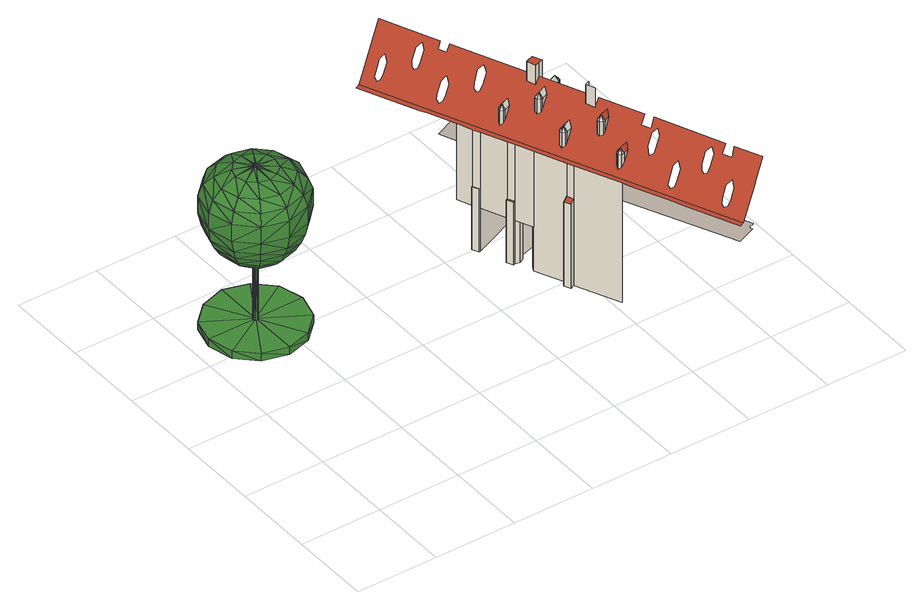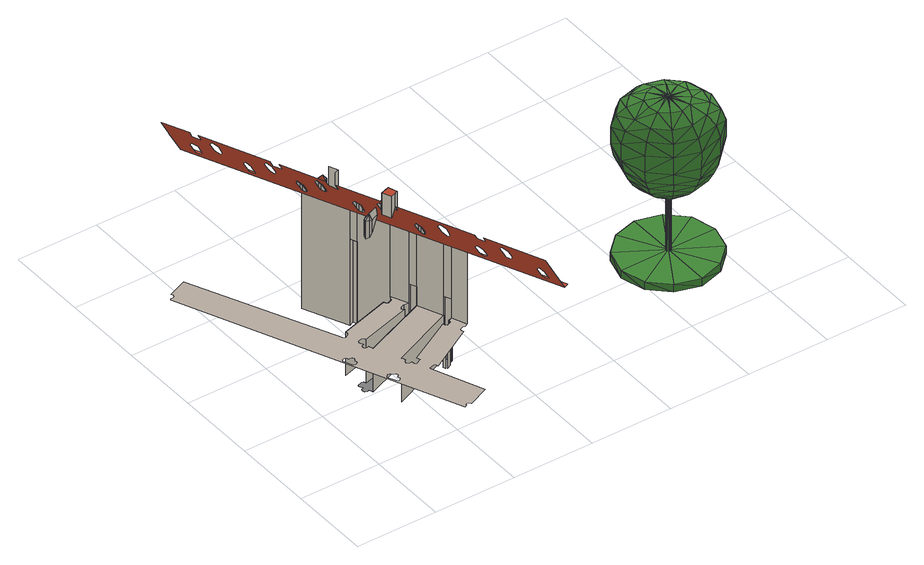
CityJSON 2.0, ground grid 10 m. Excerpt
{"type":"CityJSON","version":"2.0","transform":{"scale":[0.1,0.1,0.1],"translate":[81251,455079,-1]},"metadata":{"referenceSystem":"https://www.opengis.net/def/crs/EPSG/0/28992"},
"CityObjects":{
"tree1":{"type":"SolitaryVegetationObject","attributes":{"tree_part":"stam","Beheerder":"DSB/DPZ","Snoeivorm":"Geen","Grootteklasse":"1","Kroondiameter":"12","Hoogte":"20","Beheertype":"N16 - Boom in verh.-Gevelboom","Stamdiameterklasse":"50-75 cm","Leeftijdsklasse":"Volwassen","Leeftijd":"64","Boomnummer":"26","Beheergebied":"Hofweg","Nederlandse naam":"paardenkastanje","Naam wetenschappelijk":"Aesculus hippocastanum 'Baumannii'"},"geometry":[{"type":"MultiSurface","lod":"2","boundaries":[[[0,1,2]],[[1,3,2]],[[0,4,1]],[[5,0,6]],[[7,6,8]],[[1,9,3]],[[10,8,11]],[[12,13,9]],[[14,15,13]],[[7,8,10]],[[16,17,15]],[[5,6,7]],[[18,19,17]],[[20,0,5]],[[20,4,0]],[[21,4,20]],[[18,17,16]],[[22,23,21]],[[16,15,14]],[[14,13,12]],[[21,23,4]],[[12,9,1]],[[4,12,1]],[[4,23,12]],[[23,14,12]],[[23,22,14]],[[22,16,14]],[[22,21,16]],[[21,18,16]],[[21,20,18]],[[20,19,18]],[[20,5,19]],[[5,17,19]],[[5,7,17]],[[7,15,17]],[[7,10,15]],[[10,13,15]],[[10,11,13]],[[11,9,13]],[[11,8,9]],[[8,3,9]],[[8,6,3]],[[6,2,3]],[[6,0,2]]]}]},
"tree2":{"type":"SolitaryVegetationObject","attributes":{"HOOGTE":"20","tree_part":"kluit","Beheerder":"DSB/DPZ","Snoeivorm":"Geen","Grootteklasse":"1","Kroondiameter":"12","Beheertype":"N16 - Boom in verh.-Gevelboom","Stamdiameterklasse":"50-75 cm","Leeftijdsklasse":"Volwassen","Leeftijd":"64","Boomnummer":"26","Beheergebied":"Hofweg","Nederlandse naam":"paardenkastanje","Naam wetenschappelijk":"Aesculus hippocastanum 'Baumannii'"},"geometry":[{"type":"MultiSurface","lod":"2","boundaries":[[[24,25,26]],[[27,24,26]],[[28,24,27]],[[29,28,27]],[[30,28,29]],[[31,30,29]],[[32,30,31]],[[33,32,31]],[[34,32,33]],[[35,34,33]],[[36,34,35]],[[37,36,35]],[[35,38,37]],[[39,36,37]],[[36,40,34]],[[33,38,35]],[[34,40,32]],[[31,38,33]],[[32,40,30]],[[29,38,31]],[[30,40,28]],[[27,38,29]],[[28,40,24]],[[26,38,27]],[[24,40,25]],[[41,38,26]],[[25,40,42]],[[43,38,41]],[[42,40,44]],[[45,38,43]],[[44,40,46]],[[47,38,45]],[[46,40,48]],[[49,38,47]],[[39,40,36]],[[48,40,39]],[[37,38,49]],[[49,39,37]],[[48,39,49]],[[47,48,49]],[[46,48,47]],[[45,46,47]],[[44,46,45]],[[43,44,45]],[[42,44,43]],[[41,42,43]],[[25,42,41]],[[26,25,41]]]}]},
"tree3":{"type":"SolitaryVegetationObject","attributes":{"tree_part":"kruin","Beheerder":"DSB/DPZ","Snoeivorm":"Geen","Grootteklasse":"1","Kroondiameter":"12","Hoogte":"20","Beheertype":"N16 - Boom in verh.-Gevelboom","Stamdiameterklasse":"50-75 cm","Leeftijdsklasse":"Volwassen","Leeftijd":"64","Boomnummer":"26","Beheergebied":"Hofweg","Nederlandse naam":"paardenkastanje","Naam wetenschappelijk":"Aesculus hippocastanum 'Baumannii'"},"geometry":[{"type":"MultiSurface","lod":"2","boundaries":[[[50,51,52]],[[53,54,55]],[[56,57,58]],[[57,56,59]],[[60,61,50]],[[62,63,64]],[[61,60,63]],[[65,66,60]],[[63,62,61]],[[59,65,57]],[[50,65,60]],[[54,53,67]],[[68,67,58]],[[69,54,67]],[[67,68,69]],[[66,65,59]],[[58,57,68]],[[70,71,72]],[[72,71,73]],[[72,74,75]],[[72,75,70]],[[76,77,70]],[[70,77,71]],[[71,78,73]],[[73,78,79]],[[74,80,81]],[[80,74,72]],[[72,73,82]],[[72,82,80]],[[83,82,79]],[[79,82,73]],[[79,84,85]],[[85,83,79]],[[84,86,85]],[[87,88,84]],[[84,88,86]],[[89,90,91]],[[89,91,92]],[[93,81,89]],[[89,81,80]],[[94,75,81]],[[81,75,74]],[[70,75,95]],[[70,95,76]],[[76,96,97]],[[76,97,77]],[[78,87,84]],[[84,79,78]],[[77,98,71]],[[71,98,78]],[[90,89,80]],[[80,99,100]],[[80,100,90]],[[80,85,99]],[[82,83,85]],[[85,80,82]],[[99,85,86]],[[99,86,101]],[[102,91,100]],[[100,91,90]],[[103,104,87]],[[87,104,88]],[[92,93,89]],[[105,106,91]],[[91,106,92]],[[107,94,93]],[[93,94,81]],[[108,95,94]],[[94,95,75]],[[95,109,76]],[[76,109,96]],[[96,110,111]],[[96,111,97]],[[98,103,87]],[[87,78,98]],[[77,97,112]],[[77,112,98]],[[101,102,99]],[[99,102,100]],[[88,113,86]],[[86,113,101]],[[114,105,102]],[[102,105,91]],[[103,115,116]],[[103,116,104]],[[106,107,93]],[[93,92,106]],[[117,118,105]],[[105,118,106]],[[119,108,107]],[[107,108,94]],[[108,120,109]],[[108,109,95]],[[109,121,96]],[[96,121,110]],[[110,122,123]],[[110,123,111]],[[112,115,103]],[[103,98,112]],[[97,111,124]],[[97,124,112]],[[102,101,113]],[[102,113,114]],[[104,125,88]],[[126,127,128]],[[114,113,125]],[[114,125,129]],[[104,116,130]],[[104,130,125]],[[129,131,132]],[[129,132,117]],[[133,134,135]],[[133,135,136]],[[137,138,119]],[[119,118,137]],[[132,139,140]],[[132,140,137]],[[138,141,142]],[[138,142,120]],[[142,143,144]],[[142,144,121]],[[128,145,126]],[[145,128,146]],[[144,146,122]],[[122,146,128]],[[124,147,133]],[[134,133,147]],[[123,127,148]],[[123,148,147]],[[149,150,151]],[[151,150,126]],[[152,153,154]],[[154,153,155]],[[152,151,156]],[[152,156,153]],[[145,156,151]],[[151,126,145]],[[125,130,129]],[[129,130,131]],[[116,136,157]],[[116,157,130]],[[131,158,139]],[[131,139,132]],[[134,159,160]],[[134,160,135]],[[138,140,141]],[[140,138,137]],[[139,161,162]],[[139,162,140]],[[141,163,143]],[[141,143,142]],[[143,164,146]],[[143,146,144]],[[147,148,134]],[[159,134,148]],[[148,150,165]],[[150,148,127]],[[166,149,152]],[[152,149,151]],[[58,67,154]],[[58,154,155]],[[58,155,56]],[[130,157,131]],[[131,157,158]],[[136,135,167]],[[136,167,157]],[[158,168,161]],[[158,161,139]],[[159,169,160]],[[170,160,169]],[[141,162,163]],[[162,141,140]],[[161,171,172]],[[161,172,162]],[[163,173,164]],[[163,164,143]],[[156,145,174]],[[156,174,175]],[[164,174,145]],[[145,146,164]],[[148,165,159]],[[169,159,165]],[[176,165,149]],[[149,165,150]],[[154,177,166]],[[154,166,152]],[[154,53,177]],[[154,67,53]],[[178,56,155]],[[56,178,59]],[[153,179,155]],[[155,179,178]],[[153,156,175]],[[153,175,179]],[[157,167,158]],[[158,167,168]],[[135,160,180]],[[135,180,167]],[[168,181,171]],[[168,171,161]],[[163,172,173]],[[172,163,162]],[[164,182,174]],[[182,164,173]],[[183,170,184]],[[184,170,169]],[[184,165,176]],[[165,184,169]],[[185,176,166]],[[166,176,149]],[[55,177,53]],[[59,178,66]],[[167,180,168]],[[168,180,181]],[[160,170,180]],[[186,180,170]],[[171,181,187]],[[187,188,171]],[[179,175,189]],[[179,189,190]],[[172,171,188]],[[188,191,172]],[[173,191,182]],[[191,173,172]],[[175,174,182]],[[175,182,189]],[[185,192,176]],[[184,176,192]],[[177,193,185]],[[177,185,166]],[[177,54,193]],[[54,177,55]],[[194,66,178]],[[194,60,66]],[[179,190,178]],[[178,190,194]],[[180,186,181]],[[187,181,186]],[[195,186,183]],[[183,186,170]],[[189,196,190]],[[197,190,196]],[[191,196,189]],[[189,182,191]],[[198,183,192]],[[192,183,184]],[[192,185,199]],[[193,199,185]],[[69,193,54]],[[63,60,200]],[[194,200,60]],[[88,125,113]],[[129,117,114]],[[114,117,105]],[[115,133,136]],[[115,136,116]],[[118,119,107]],[[107,106,118]],[[117,132,137]],[[117,137,118]],[[119,138,120]],[[119,120,108]],[[120,142,121]],[[120,121,109]],[[121,144,110]],[[110,144,122]],[[122,128,123]],[[123,128,127]],[[112,124,115]],[[133,115,124]],[[111,123,147]],[[111,147,124]],[[127,126,150]],[[200,194,197]],[[190,197,194]],[[201,186,195]],[[186,201,187]],[[202,188,201]],[[201,188,187]],[[196,191,202]],[[202,191,188]],[[199,193,68]],[[69,68,193]],[[203,195,198]],[[198,195,183]],[[197,196,202]],[[197,202,204]],[[199,205,198]],[[199,198,192]],[[199,57,205]],[[199,68,57]],[[206,63,200]],[[63,206,64]],[[197,204,200]],[[200,204,206]],[[207,201,203]],[[203,201,195]],[[204,202,207]],[[207,202,201]],[[203,198,52]],[[52,198,205]],[[64,206,62]],[[204,207,206]],[[206,207,51]],[[205,65,52]],[[65,205,57]],[[51,62,206]],[[51,61,62]],[[52,51,207]],[[52,207,203]],[[50,52,65]],[[50,61,51]]]}]},
"building1":{"type":"Building","attributes":{"Volume":104797.07,"Dakoppervlakte":8542.52,"Muuroppervlakte":13883.88,"Vloeroppervlakte":5073.26,"hoogte_Z_max_in_m_NAP":34.28,"GEB_DOEL":"kantoorfunctie - kantoorfunctie,woonfunctie","yearOfConstruction":1620,"measuredHeight":34.75},"children":["building1-1","building1-2","building1-3","building1-4","building1-5","building1-6"],"geometry":[{"type":"MultiSurface","lod":"2","boundaries":[[[208,209,210,211]],[[212,213,214,215,216]],[[211,210,215,214,217]],[[210,209,218,215]],[[219,220,218,209,208]],[[218,221,216,215]],[[217,214,222,223]],[[224,225,226,227]],[[221,218,220,228,229,230]],[[227,226,229,228,231]],[[229,226,225,232]],[[233,234,232,225,224]],[[223,222,235,236]],[[232,237,230,229]],[[237,232,234,238,239]],[[240,241,242,243]],[[244,245,234,233]],[[236,235,246,247]],[[248,249,250,239,238,251]],[[252,253,241,240]],[[254,255,212,216,221,230,237,239,250,256,257,258,259,260,261,262,263,264,265,266,267]],[[243,242,249,248]],[[251,238,268,269]],[[249,242,241,253]],[[270,271,272,273]],[[253,256,250,249]],[[274,275,245,244]],[[276,277,278,279]],[[279,278,280,281]],[[281,282,279]],[[279,282,276]],[[269,268,283,284]],[[277,276,285,286]],[[287,288,275,274]],[[289,290,257,256,253,252]],[[291,282,281]],[[276,282,285]],[[281,280,292,291]],[[293,294,288,287]],[[284,283,295,296]],[[296,295,297,298]],[[299,291,292]],[[286,285,300]],[[301,302,303,304]],[[304,303,305,306]],[[307,282,291,299]],[[300,285,282,307]],[[306,308,304]],[[304,308,301]],[[302,301,309,310]],[[311,308,306]],[[301,308,309]],[[306,305,312,311]],[[313,311,312]],[[310,309,314]],[[315,316,317,318]],[[318,317,319,320]],[[321,322,323,324]],[[320,325,318]],[[318,325,315]],[[324,323,326,327]],[[328,308,311,313]],[[327,329,324]],[[324,329,321]],[[314,309,308,328]],[[316,315,330,331]],[[332,325,320]],[[333,334,220,219]],[[315,325,330]],[[322,321,335,336]],[[320,319,337,332]],[[338,329,327]],[[321,329,335]],[[327,326,339,338]],[[340,332,337]],[[341,338,339]],[[331,330,342]],[[336,335,343]],[[344,345,346,347]],[[348,329,338,341]],[[347,346,349,350]],[[343,335,329,348]],[[350,351,347]],[[347,351,344]],[[352,353,294,293]],[[345,344,354,355]],[[356,351,350]],[[344,351,354]],[[350,349,357,356]],[[358,359,360,361]],[[362,363,359,358]],[[364,356,357]],[[355,354,365]],[[361,360,366,367]],[[361,367,368,369,362,358]],[[264,370,371,372,373,374,375,376,377,378,379,380,381,382,383,384,366,360,359,363,385,386,387,388,389,265],[390,391,392,393,394,395,396,397],[398,399,400,401,402,403,404,405],[406,407,408,409,410,411,412,413],[414,415,416,417,418,419,420,421],[278,277,286,300,307,299,292,280],[323,322,336,343,348,341,339,326],[303,302,310,314,328,313,312,305],[346,345,355,365,422,364,357,349],[317,316,331,342,423,340,337,319],[424,425,426,427,428,429,430,431],[432,433,434,435,436,437,438,439],[440,441,442,443,444,445,446,447],[448,449,450,451,452,453,454,455]],[[369,456,363,362]],[[457,383,382,458]],[[459,384,383,457]],[[367,366,460,368]],[[231,228,461,462]],[[368,460,456,369]],[[298,297,463,464]],[[465,466,467,468,469,470,471,352,293,287,274,244,233,224,227,231,462,472,473,474]],[[475,476,477,478]],[[479,475,478,480]],[[481,479,480]],[[477,476,482]],[[483,484,485,486,487,488,489,490,491,492,493,463,297,295,283,268,238,234,245,275,288,294,353,494,495,496,497,498,499,500,501,502,503,461,228,220,334,504,505,506,507,508,509,510,511,512,513,514,272,271,246,235,222,214,213,515,516,517,518,519,520,521,522,523,524,525,526,527,528,529,530,531],[532,533,534,535,536,537,538,539,540,541,542,543,544,545],[546,547,548,549,550,551,552,553,554,555,556,557,558,559]],[[475,560,476]],[[482,476,560,561]],[[475,479,562]],[[479,481,563,562]],[[475,564,560]],[[475,562,564]],[[561,560,564,565]]],"semantics":{"surfaces":[{"type":"WallSurface"},{"type":"RoofSurface"},{"type":"GroundSurface"},{"type":"OuterCeilingSurface"}],"values":[0,0,0,1,0,0,0,0,0,0,1,0,0,0,0,0,0,0,0,0,1,0,0,1,0,0,0,null,null,null,null,0,null,0,0,null,null,null,0,0,0,null,null,null,null,null,null,null,null,null,null,null,null,null,null,null,null,null,null,null,null,null,null,null,null,null,null,0,null,null,null,null,null,null,null,null,null,null,null,null,null,null,null,null,0,null,null,null,null,0,0,null,null,0,1,1,0,0,0,0,0,0,0,2,null,null,null,null,3,null,null,null,null,null,null,null]}}]},
"building1-1":{"type":"BuildingInstallation","parents":["building1"],"geometry":[{"type":"MultiSurface","lod":"2","boundaries":[[[281,282,279]],[[291,282,281]],[[279,282,276]],[[300,285,282,307]],[[307,282,291,299]],[[276,282,285]],[[279,278,280,281]],[[281,280,292,291]],[[276,277,278,279]],[[277,276,285,286]],[[286,285,300]],[[299,291,292]]],"semantics":{"surfaces":[{"type":"RoofSurface"},{"type":"WallSurface"}],"values":[0,0,0,0,0,0,1,1,1,1,1,1]}}]},
"building1-2":{"type":"BuildingInstallation","parents":["building1"],"geometry":[{"type":"MultiSurface","lod":"2","boundaries":[[[306,308,304]],[[311,308,306]],[[304,308,301]],[[314,309,308,328]],[[328,308,311,313]],[[301,308,309]],[[304,303,305,306]],[[306,305,312,311]],[[301,302,303,304]],[[302,301,309,310]],[[310,309,314]],[[313,311,312]]],"semantics":{"surfaces":[{"type":"RoofSurface"},{"type":"WallSurface"}],"values":[0,0,0,0,0,0,1,1,1,1,1,1]}}]},
"building1-3":{"type":"BuildingInstallation","parents":["building1"],"geometry":[{"type":"MultiSurface","lod":"2","boundaries":[[[320,325,318]],[[332,325,320]],[[318,325,315]],[[342,330,325,423]],[[423,325,332,340]],[[315,325,330]],[[318,317,319,320]],[[320,319,337,332]],[[315,316,317,318]],[[316,315,330,331]],[[331,330,342]],[[340,332,337]]],"semantics":{"surfaces":[{"type":"RoofSurface"},{"type":"WallSurface"}],"values":[0,0,0,0,0,0,1,1,1,1,1,1]}}]},
"building1-4":{"type":"BuildingInstallation","parents":["building1"],"geometry":[{"type":"MultiSurface","lod":"2","boundaries":[[[327,329,324]],[[338,329,327]],[[324,329,321]],[[343,335,329,348]],[[348,329,338,341]],[[321,329,335]],[[324,323,326,327]],[[327,326,339,338]],[[321,322,323,324]],[[322,321,335,336]],[[336,335,343]],[[341,338,339]]],"semantics":{"surfaces":[{"type":"RoofSurface"},{"type":"WallSurface"}],"values":[0,0,0,0,0,0,1,1,1,1,1,1]}}]},
"building1-5":{"type":"BuildingInstallation","parents":["building1"],"geometry":[{"type":"MultiSurface","lod":"2","boundaries":[[[350,351,347]],[[356,351,350]],[[347,351,344]],[[365,354,351,422]],[[422,351,356,364]],[[344,351,354]],[[347,346,349,350]],[[350,349,357,356]],[[344,345,346,347]],[[345,344,354,355]],[[355,354,365]],[[364,356,357]]],"semantics":{"surfaces":[{"type":"RoofSurface"},{"type":"WallSurface"}],"values":[0,0,0,0,0,0,1,1,1,1,1,1]}}]},
"building1-6":{"type":"BuildingInstallation","parents":["building1"],"geometry":[{"type":"MultiSurface","lod":"2","boundaries":[[[475,479,562]],[[475,476,477,478]],[[479,475,478,480]],[[475,562,564]],[[475,560,476]],[[475,564,560]],[[479,481,563,562]],[[565,564,562,563]],[[482,476,560,561]],[[561,560,564,565]],[[477,476,482]],[[481,479,480]]],"semantics":{"surfaces":[{"type":"RoofSurface"},{"type":"WallSurface"}],"values":[0,0,0,0,0,0,1,1,1,1,1,1]}}]}
},
"vertices":[
[66,311,116],[67,310,33],[66,311,33],[65,312,33],[67,310,116],[63,306,116],[65,312,116],[62,307,116],[63,311,116],[63,311,33],[62,309,116],[62,310,116],[68,309,33],[62,310,33],[67,307,33],[62,309,33],[66,306,33],[62,307,33],[65,305,33],[63,306,33],[65,305,116],[66,306,116],[67,307,116],[68,309,116],
[35,360,23],[13,339,23],[35,360,33],[65,369,33],[65,369,23],[95,360,33],[95,360,23],[117,339,33],[117,339,23],[125,309,33],[125,309,23],[117,278,33],[117,278,23],[95,257,33],[65,309,33],[95,257,23],[65,309,23],[13,339,33],[5,309,23],[5,309,33],[13,278,23],[13,278,33],[35,257,23],[35,257,33],[65,249,23],[65,249,33],
[68,306,233],[77,287,230],[87,296,230],[64,312,233],[66,312,233],[65,313,233],[61,310,233],[69,309,233],[61,311,233],[61,309,233],[61,306,233],[67,305,233],[65,305,233],[63,305,233],[65,304,233],[68,307,233],[61,308,233],[63,312,233],[68,311,233],[67,312,233],[52,331,118],[65,334,118],[56,323,113],[65,325,113],[50,317,113],[43,321,118],[46,341,128],[65,346,128],[77,331,118],[73,323,113],[64,309,113],[48,309,113],[65,310,113],[65,309,113],[79,317,113],[66,309,113],[81,309,113],[87,321,118],[90,309,118],[64,308,113],[65,307,113],[65,292,113],[56,294,113],[50,300,113],[39,309,118],[32,327,128],[42,348,137],[65,354,137],[83,341,128],[66,308,113],[65,308,113],[79,300,113],[73,294,113],[97,327,128],[102,309,128],[65,283,118],[52,286,118],[43,296,118],[28,309,128],[26,331,137],[39,353,148],[65,360,148],[87,348,137],[87,296,118],[77,286,118],[104,331,137],[110,309,137],[65,271,128],[46,276,128],[32,290,128],[20,309,137],[20,334,148],[36,357,160],[65,365,160],[90,353,148],[97,290,128],[35,360,198],[65,368,176],[35,360,176],[83,276,128],[104,286,137],[87,269,137],[65,263,137],[109,334,148],[114,337,160],[121,309,160],[116,309,148],[42,269,137],[26,286,137],[65,257,148],[39,264,148],[20,283,148],[13,309,148],[8,309,160],[16,337,160],[13,339,198],[13,339,176],[93,357,160],[95,360,176],[65,363,212],[65,369,198],[37,356,212],[43,346,222],[27,330,222],[52,330,230],[43,321,230],[17,336,212],[109,283,148],[90,264,148],[117,339,176],[125,309,176],[65,252,160],[36,260,160],[16,280,160],[5,309,176],[95,360,198],[65,352,222],[114,280,160],[93,260,160],[117,339,198],[125,309,198],[65,249,176],[35,257,176],[13,279,176],[5,309,198],[10,309,212],[92,356,212],[65,334,230],[39,309,230],[21,309,222],[117,279,176],[95,257,176],[13,279,198],[120,309,212],[112,336,212],[87,346,222],[117,279,198],[95,257,198],[65,249,198],[17,281,212],[27,287,222],[35,257,198],[103,330,222],[77,330,230],[43,296,230],[112,281,212],[37,261,212],[43,271,222],[108,309,222],[87,321,230],[52,287,230],[92,261,212],[65,254,212],[103,287,222],[65,265,222],[90,309,230],[65,283,230],[87,271,222],
[340,294,5],[340,294,87],[336,302,87],[336,302,5],[330,320,161],[330,320,62],[337,302,62],[337,302,87],[337,302,161],[337,302,5],[341,294,87],[341,294,5],[341,294,62],[341,294,161],[342,304,62],[342,304,5],[356,255,5],[356,255,87],[352,263,87],[352,263,5],[354,264,62],[354,264,87],[354,264,161],[354,264,5],[358,256,87],[358,256,5],[358,256,62],[342,307,62],[342,307,5],[358,256,161],[367,235,62],[367,235,161],[381,188,5],[381,188,115],[377,196,115],[377,196,5],[364,255,5],[364,255,62],[347,309,62],[347,309,5],[383,199,5],[383,199,118],[383,199,161],[367,235,5],[386,191,5],[386,191,118],[312,360,161],[316,352,161],[386,191,161],[410,138,161],[413,130,161],[435,80,161],[438,72,161],[463,15,161],[467,7,161],[471,9,161],[472,10,161],[287,433,161],[283,431,161],[281,430,161],[370,241,62],[370,241,5],[349,308,5],[349,308,62],[350,305,62],[350,305,5],[369,257,5],[369,257,62],[359,286,188],[359,286,172],[358,283,169],[358,283,188],[361,281,172],[361,281,188],[363,285,194],[375,243,62],[375,243,5],[361,289,188],[361,289,176],[370,259,5],[370,259,62],[410,138,5],[410,138,86],[364,281,188],[364,281,176],[368,262,5],[368,262,62],[377,242,62],[377,242,5],[378,239,62],[378,239,5],[371,284,188],[368,292,188],[388,218,188],[388,218,171],[388,215,169],[388,215,188],[391,213,171],[391,213,188],[373,289,194],[392,217,194],[390,221,188],[390,221,176],[394,213,188],[394,213,176],[401,216,188],[397,224,188],[415,155,187],[415,155,171],[415,152,168],[415,152,187],[418,150,171],[418,150,187],[385,258,209],[385,258,192],[385,254,190],[385,254,209],[419,154,193],[388,252,192],[388,252,209],[403,222,194],[389,256,215],[418,158,187],[418,158,176],[421,150,187],[419,327,5],[419,327,62],[388,260,209],[388,260,197],[421,150,176],[391,252,209],[391,252,197],[428,153,187],[398,255,209],[425,161,187],[395,263,209],[415,189,209],[415,189,192],[415,186,190],[415,186,209],[400,261,215],[418,183,192],[418,183,209],[419,188,215],[430,280,5],[430,280,62],[418,192,209],[418,192,197],[421,183,209],[421,183,197],[391,281,239],[391,281,214],[395,270,214],[395,270,239],[395,283,239],[395,283,222],[428,187,209],[425,195,209],[400,272,222],[400,272,239],[406,274,239],[401,285,239],[494,19,197],[494,19,198],[508,25,222],[494,56,222],[489,53,212],[484,64,212],[490,66,222],[456,145,222],[450,142,212],[445,153,212],[451,155,222],[429,206,222],[423,204,213],[419,215,213],[424,217,222],[357,370,222],[352,368,214],[348,378,214],[352,380,222],[323,448,222],[329,350,169],[329,354,172],[331,356,176],[338,359,188],[344,357,194],[342,351,188],[335,348,176],[332,348,172],[326,390,190],[326,393,192],[328,396,197],[335,399,209],[341,396,215],[339,391,209],[332,388,197],[329,388,192],[299,418,169],[299,422,172],[302,424,176],[309,427,188],[314,425,194],[312,419,188],[305,416,176],[302,416,172],[356,321,190],[356,325,192],[358,327,197],[365,331,209],[370,328,215],[369,322,209],[362,319,197],[358,319,192],[430,192,215],[430,158,193],[439,130,189],[440,133,192],[442,136,196],[449,139,208],[454,136,214],[452,131,208],[445,128,196],[442,127,192],[466,71,190],[466,74,192],[468,77,197],[475,80,209],[480,77,215],[479,72,209],[472,69,197],[468,68,192],[440,94,168],[440,98,170],[443,100,175],[450,103,187],[455,101,193],[453,95,187],[446,92,175],[443,92,170],[466,35,168],[466,39,170],[468,41,175],[475,44,187],[481,42,193],[479,36,187],[472,33,175],[469,33,170],[401,285,211],[419,215,238],[423,204,238],[424,217,238],[406,274,211],[433,296,62],[433,296,5],[440,257,62],[440,257,5],[441,289,5],[440,286,5],[437,285,5],[440,280,5],[439,278,5],[433,276,5],[431,277,5],[435,291,5],[437,292,5],[440,291,5],[419,270,215],[418,274,209],[409,270,209],[407,265,215],[421,266,209],[412,262,209],[421,266,193],[418,274,193],[555,107,62],[553,105,62],[551,106,62],[549,105,62],[548,102,62],[549,100,62],[526,90,62],[447,264,62],[445,265,62],[440,262,62],[439,260,62],[431,277,62],[433,276,62],[439,278,62],[440,280,62],[437,285,62],[440,286,62],[441,289,62],[440,291,62],[437,292,62],[435,291,62],[417,332,62],[419,333,62],[420,336,62],[419,338,62],[417,339,62],[414,338,62],[413,343,62],[411,344,62],[405,341,62],[404,340,62],[406,336,62],[334,322,62],[336,321,62],[341,323,62],[341,325,62],[340,328,62],[396,360,62],[397,356,62],[399,356,62],[405,358,62],[405,360,62],[380,421,62],[405,432,62],[406,430,62],[409,429,62],[411,430,62],[411,431,62],[414,433,62],[464,308,62],[461,307,62],[460,304,62],[461,302,62],[460,301,62],[459,299,62],[460,297,62],[462,296,62],[464,297,62],[465,294,62],[467,293,62],[470,294,62],[471,296,62],[466,307,62],[441,355,62],[440,353,62],[441,350,62],[439,349,62],[438,347,62],[439,345,62],[442,344,62],[443,344,62],[444,342,62],[447,341,62],[449,343,62],[450,345,62],[445,355,62],[443,356,62],[421,274,209],[421,274,188],[424,268,209],[424,268,188],[424,271,209],[424,271,185]
]}
